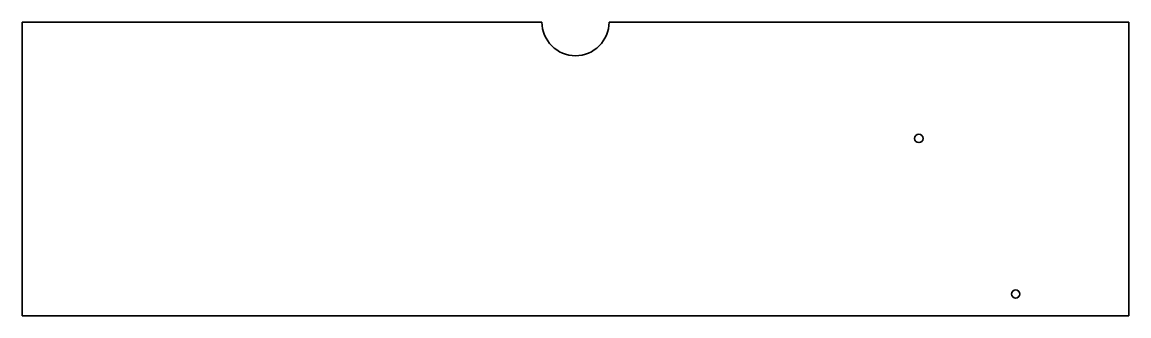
# Model space of a CAD drawing. Header units: inches. Extents: x 0 to 660, y 0 to 175.
import ezdxf

# ---------------------------------------------------------------- set-up
doc = ezdxf.new("R2010")
doc.units = ezdxf.units.IN
doc.header["$MEASUREMENT"] = 0
doc.layers.add('SIMUMAK Visible (ISO)', color=7, linetype='Continuous', lineweight=35)

# ---------------------------------------------------------------- blocks, each defined once
blk = doc.blocks.new('AMB-04-STEC02_Sheet_8_AMB-04-STEC02')
at = {"layer": 'SIMUMAK Visible (ISO)'}
for p, q in [((-330, -87.5), (-330, 87.5)), ((-330, 87.5), (-20, 87.5)), ((20, 87.5), (330, 87.5)), ((330, 87.5), (330, -87.5)), ((330, -87.5), (-330, -87.5))]:
    blk.add_line(p, q, dxfattribs=at)
for centre in [(204.75, 18.25), (262.5, -74.5)]:
    blk.add_circle(centre, 2.5, dxfattribs=at)
at = {"layer": 'SIMUMAK Visible (ISO)', "extrusion": (0, 0, -1)}
blk.add_arc((0, 87.5), 20, 180, 0, dxfattribs=at)

msp = doc.modelspace()

# ---------------------------------------------------------------- block references
msp.add_blockref('AMB-04-STEC02_Sheet_8_AMB-04-STEC02', (330, 87.5))

doc.saveas('drawing.dxf')
